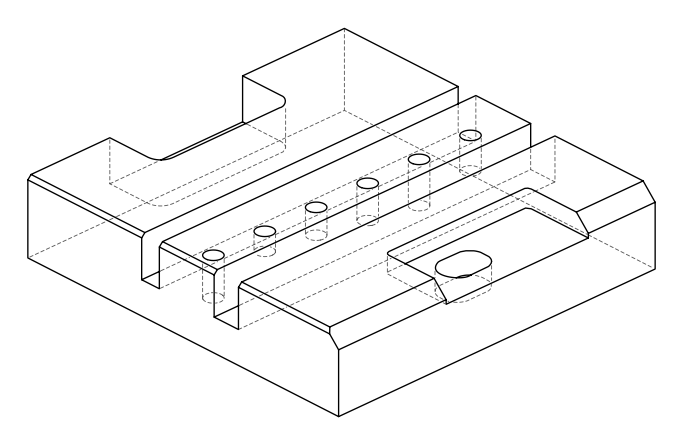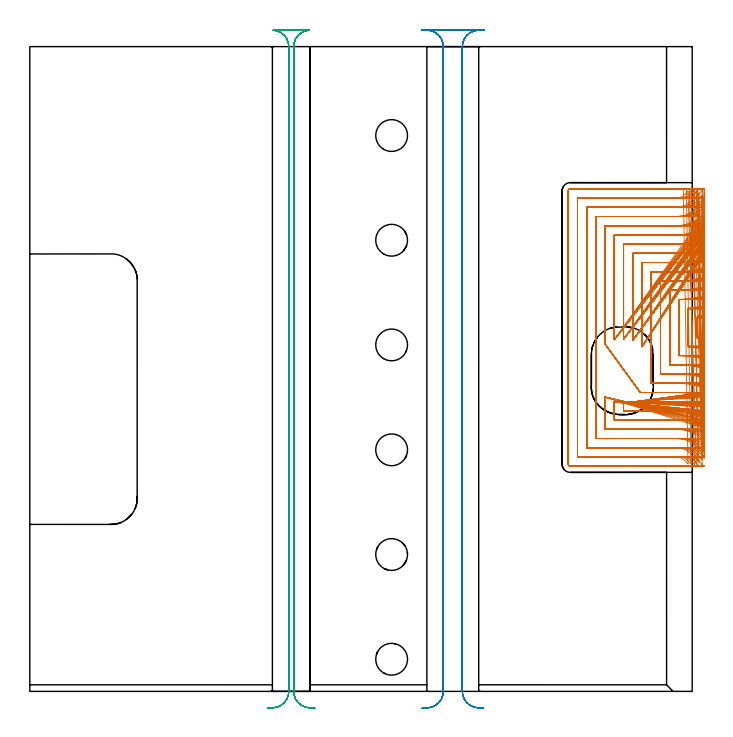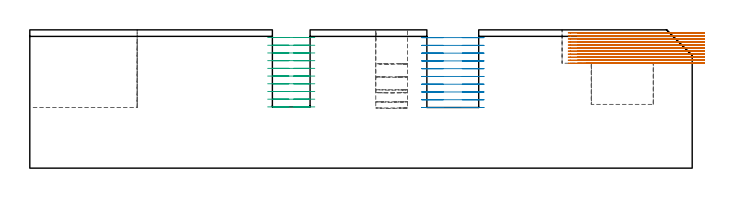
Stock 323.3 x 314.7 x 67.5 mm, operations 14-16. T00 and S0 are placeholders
(PLAN: 16 operations, 5 tool changes, 153.6 min)
(1 INDEXABLE_INSERT_DRILL_BLIND_HOLE_FROM_SOLID | STEP1POCKET | NXT0302_002 | 0.16 min | 7201 mm3)
(2 INDEXABLE_INSERT_DRILL_BLIND_HOLE_FROM_SOLID_1 | STEP1POCKET_1 | NXT0302_002 | 0.13 min | 5524 mm3)
(3 INDEXABLE_INSERT_DRILL_BLIND_HOLE_FROM_SOLID_2 | STEP1POCKET_2 | NXT0302_002 | 0.15 min | 6635 mm3)
(4 INDEXABLE_INSERT_DRILL_BLIND_HOLE_FROM_SOLID_3 | STEP1POCKET_3 | NXT0302_002 | 0.08 min | 3131 mm3)
(5 INDEXABLE_INSERT_DRILL_BLIND_HOLE_FROM_SOLID_4 | STEP1POCKET_4 | NXT0302_002 | 0.1 min | 4336 mm3)
(6 INDEXABLE_INSERT_DRILL_BLIND_HOLE_FROM_SOLID_5 | STEP1POCKET_5 | NXT0302_002 | 0.13 min | 5788 mm3)
(7 AREA_MILL | FG_CHAMFER_SURFACE | UGT0205_001 | 4.48 min | 8874 mm3)
(8 AREA_MILL_1 | FG_CHAMFER_SURFACE_1 | UGT0205_001 | 2.04 min | 620 mm3)
(9 AREA_MILL_2 | FG_CHAMFER_SURFACE_2 | UGT0205_001 | 1.05 min | 316 mm3)
(10 AREA_MILL_3 | FG_CHAMFER_SURFACE_3 | UGT0205_001 | 2.88 min | 5708 mm3)
(11 AREA_MILL_4 | FG_CHAMFER_SURFACE_4 | UGT0205_001 | 1.64 min | 487 mm3)
(12 MILL_RECTANGULAR_POCKET | POCKET_RECTANGULAR_STRAIGHT | UGT0201_094 | Follow Part, ap 5, ae 75% | 1.92 min | 41339 mm3)
(13 MILL_SLOT | SLOT_PARTIAL_RECTANGULAR | NXT0201_012 | Follow Part, ap 4, ae 75% | 24.55 min | 259536 mm3)
(14 MILL_SLOT_1 | SLOT_PARTIAL_RECTANGULAR_1 | UGT0201_014 | Follow Part, ap 1.5, ae 75% | 84.8 min | 126702 mm3)
(15 MILL_RECTANGULAR_SLOT | SLOT_RECTANGULAR | NXT0201_012 | Follow Part, ap 4, ae 75% | 15.28 min | 301751 mm3)
(16 MILL_RECTANGULAR_SLOT_1 | SLOT_RECTANGULAR_1 | NXT0201_012 | Follow Part, ap 4, ae 75% | 14.17 min | 217702 mm3)
(TOOL NXT0302_002 | Index. Insert Drill 15.5mm [880-D1550L20-05] | D15.5 PA176 FL78 Z2)
(TOOL UGT0205_001 | Chamfer Mill 20 x 3 x 45 deg. | D20 FL50 Z2)
(TOOL UGT0201_094 | End mill 20 mm | D20 FL38 Z4)
(TOOL NXT0201_012 | ENDMILL 16mm [2P460-1600-NA 1630] | D16 FL38 Z6)
(TOOL UGT0201_014 | End mill 6 mm | D6 FL24 Z4)
(OP 14 MILL_SLOT_1)
G17 G21 G94 G90
T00 M6
G54
G17 G0 G90 X329.259 Y183.646 S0 M3
G43 Z77.5 H0
Z66.018
G94 G1 X326.3 Y183.154 F250.
G2 X325.8 Y183.073 R63. F500.
G1 Y172.126
G2 X326.3 Y172.045 R63.
G1 X329.259 Y171.553 F250.
X329.253 Y188.251
X326.3 Y187.721
G2 X321.3 Y187.044 R58.5 F500.
G1 Y168.156
G2 X326.3 Y167.478 R58.5
G1 X329.253 Y166.948 F250.
X329.245 Y192.873
X326.3 Y192.299
G2 X316.8 Y191.306 R54. F500.
G1 Y163.893
G2 X326.3 Y162.9 R54.
G1 X329.244 Y162.326 F250.
X329.234 Y197.518
X326.3 Y196.891
G2 X315.963 Y195.8 R49.5 F500.
G1 X312.3
Y159.4
X315.957
G2 X326.3 Y158.307 R49.5
G1 X329.234 Y157.681 F250.
X329.22 Y202.192
X326.3 Y201.503
G2 X315.963 Y200.3 R45. F500.
G1 X307.8
Y154.9
X315.957
G2 X326.3 Y153.695 R45.
G1 X329.22 Y153.006 F250.
X329.201 Y206.907
X326.3 Y206.141
G2 X315.963 Y204.8 R40.5 F500.
G1 X303.3
Y150.4
X315.957
G2 X326.3 Y149.057 R40.5
G1 X329.201 Y148.291 F250.
X329.174 Y211.677
X326.3 Y210.816
G2 X315.963 Y209.3 R36. F500.
G1 X298.8
Y171.254
Y168.254 F250.
X329.134 Y216.529 F500.
X326.3 Y215.544 F250.
G2 X315.963 Y213.8 R31.5 F500.
G1 X294.3
Y174.331
Y171.331 F250.
X329.071 Y221.506 F500.
X326.3 Y220.357 F250.
G2 X315.963 Y218.3 R27. F500.
G1 X289.8
Y174.897
Y171.897 F250.
X328.965 Y226.693 F500.
X326.3 Y225.315 F250.
G2 X315.963 Y222.8 R22.5 F500.
G1 X285.3
Y174.671
Y171.671 F250.
X328.756 Y232.287 F500.
X326.3 Y230.564 F250.
G2 X315.963 Y227.3 R18. F500.
G1 X280.8
Y172.451
Y169.451 F250.
X297.957 Y145.9 F500.
X300.957 F250.
X315.957 F500.
G2 X326.3 Y144.382 R36.
G1 X329.174 Y143.52 F250.
X295.415 Y141.4 F500.
X298.415 F250.
X315.957 F500.
G2 X326.3 Y139.654 R31.5
G1 X329.134 Y138.669 F250.
X289.8 Y141.203 F500.
Y138.203 F250.
Y136.9 F500.
X315.957
G2 X326.3 Y134.841 R27.
G1 X329.071 Y133.691 F250.
X285.3 Y141.434 F500.
Y138.434 F250.
Y132.4 F500.
X315.957
G2 X326.3 Y129.882 R22.5
G1 X328.964 Y128.503 F250.
X280.8 Y143.647 F500.
Y140.647 F250.
Y127.9 F500.
X315.957
G2 X326.3 Y124.632 R18.
G1 X328.755 Y122.908 F250.
X328.23 Y238.914
X326.3 Y236.617
G2 X315.963 Y231.8 R13.5 F500.
G1 X276.3
Y123.4
X315.957
G2 X326.3 Y118.576 R13.5
G1 X328.228 Y116.278 F250.
X325.345 Y243.895 F500.
X323.985 Y241.221 F250.
G2 X315.963 Y236.3 R9. F500.
G1 X271.8
Y118.9
X315.957
G2 X323.98 Y113.978 R9.
G1 X325.34 Y111.304 F250.
X321.25 Y244.159 F500.
X319.097 Y242.07 F250.
G2 X315.963 Y240.8 R4.5 F500.
G1 X267.3
Y114.4
X315.957
G2 X319.094 Y113.126 R4.5
G1 X321.245 Y111.035 F250.
X318.963 Y245.3 F500.
X315.963 F250.
X263.8 F500.
G3 X262.8 Y244.3 R1.
G1 Y110.9
G3 X263.8 Y109.9 R1.
G1 X315.957
X318.957 F250.
G0 Z77.5
X329.27 Y183.348
Z64.536
G1 X326.3 Y182.926
G2 X325.8 Y182.857 R63. F500.
G1 Y172.343
G2 X326.3 Y172.274 R63.
G1 X329.27 Y171.852 F250.
X329.265 Y187.929
X326.3 Y187.475
G2 X321.3 Y186.927 R58.5 F500.
G1 Y168.272
G2 X326.3 Y167.725 R58.5
G1 X329.265 Y167.27 F250.
X329.259 Y192.524
X326.3 Y192.032
G2 X317.442 Y191.3 R54. F500.
G1 X316.8
Y163.9
X317.438
G2 X326.3 Y163.168 R54.
G1 X329.259 Y162.675 F250.
X329.252 Y197.136
X326.3 Y196.599
G2 X317.442 Y195.8 R49.5 F500.
G1 X312.3
Y159.4
X317.438
G2 X326.3 Y158.6 R49.5
G1 X329.252 Y158.063 F250.
X329.241 Y201.771
X326.3 Y201.181
G2 X317.442 Y200.3 R45. F500.
G1 X307.8
Y154.9
X317.438
G2 X326.3 Y154.019 R45.
G1 X329.241 Y153.428 F250.
X329.227 Y206.437
X326.3 Y205.781
G2 X317.442 Y204.8 R40.5 F500.
G1 X303.3
Y150.4
X317.438
G2 X326.3 Y149.419 R40.5
G1 X329.227 Y148.762 F250.
X329.208 Y211.145
X326.3 Y210.407
G2 X317.442 Y209.3 R36. F500.
G1 X298.8
Y171.254
Y168.254 F250.
X329.179 Y215.915 F500.
X326.3 Y215.071 F250.
G2 X317.442 Y213.8 R31.5 F500.
G1 X294.3
Y174.331
Y171.331 F250.
X329.134 Y220.779 F500.
X326.3 Y219.795 F250.
G2 X317.442 Y218.3 R27. F500.
G1 X289.8
Y174.897
Y171.897 F250.
X329.058 Y225.798 F500.
X326.3 Y224.617 F250.
G2 X317.442 Y222.8 R22.5 F500.
G1 X285.3
Y174.671
Y171.671 F250.
X328.912 Y231.107 F500.
X326.3 Y229.631 F250.
G2 X317.442 Y227.3 R18. F500.
G1 X280.8
Y172.451
Y169.451 F250.
X297.957 Y145.9 F500.
X300.957 F250.
X317.438 F500.
G2 X326.3 Y144.792 R36.
G1 X329.208 Y144.054 F250.
X295.415 Y141.4 F500.
X298.415 F250.
X317.438 F500.
G2 X326.3 Y140.128 R31.5
G1 X329.179 Y139.284 F250.
X289.8 Y141.203 F500.
Y138.203 F250.
Y136.9 F500.
X317.438
G2 X326.3 Y135.404 R27.
G1 X329.134 Y134.419 F250.
X285.3 Y141.434 F500.
Y138.434 F250.
Y132.4 F500.
X317.438
G2 X326.3 Y130.581 R22.5
G1 X329.057 Y129.4 F250.
X280.8 Y143.647 F500.
Y140.647 F250.
Y127.9 F500.
X317.438
G2 X326.3 Y125.567 R18.
G1 X328.911 Y124.09 F250.
X328.564 Y237.081
X326.3 Y235.113
G2 X317.442 Y231.8 R13.5 F500.
G1 X276.3
Y123.4
X317.438
G2 X326.3 Y120.084 R13.5
G1 X328.563 Y118.115 F250.
X326.701 Y243.237
X325.156 Y240.665
G2 X317.442 Y236.3 R9. F500.
G1 X271.8
Y118.9
X317.438
G2 X325.15 Y114.539 R9.
G1 X326.697 Y111.968 F250.
X322.73 Y244.165 F500.
X320.579 Y242.074 F250.
G2 X317.442 Y240.8 R4.5 F500.
G1 X267.3
Y114.4
X317.438
G2 X320.574 Y113.128 R4.5
G1 X322.725 Y111.037 F250.
X320.442 Y245.3 F500.
X317.442 F250.
X263.8 F500.
G3 X262.8 Y244.3 R1.
G1 Y110.9
G3 X263.8 Y109.9 R1.
G1 X317.438
X320.438 F250.
G0 Z77.5
X329.28 Y183.075
Z63.054
G1 X326.3 Y182.727
G2 X325.8 Y182.67 R63. F500.
G1 Y172.53
G2 X326.3 Y172.474 R63.
G1 X329.28 Y172.126 F250.
X329.276 Y187.635
X326.3 Y187.26
G2 X321.3 Y186.846 R58.5 F500.
G1 Y168.354
G2 X326.3 Y167.941 R58.5
G1 X329.276 Y167.566 F250.
X329.272 Y192.205
X326.3 Y191.798
G2 X318.98 Y191.3 R54. F500.
G1 X316.8
Y163.9
X318.986
G2 X326.3 Y163.402 R54.
G1 X329.272 Y162.996 F250.
X329.267 Y196.788
X326.3 Y196.344
G2 X318.98 Y195.8 R49.5 F500.
G1 X312.3
Y159.4
X318.986
G2 X326.3 Y158.857 R49.5
G1 X329.267 Y158.413 F250.
X329.26 Y201.387
X326.3 Y200.899
G2 X318.98 Y200.3 R45. F500.
G1 X307.8
Y154.9
X318.986
G2 X326.3 Y154.302 R45.
G1 X329.26 Y153.814 F250.
X329.251 Y206.009
X326.3 Y205.467
G2 X318.98 Y204.8 R40.5 F500.
G1 X303.3
Y150.4
X318.986
G2 X326.3 Y149.734 R40.5
G1 X329.251 Y149.192 F250.
X329.237 Y210.662
X326.3 Y210.052
G2 X318.98 Y209.3 R36. F500.
G1 X298.8
Y171.254
Y168.254 F250.
X329.218 Y215.359 F500.
X326.3 Y214.662 F250.
G2 X318.98 Y213.8 R31.5 F500.
G1 X294.3
Y174.331
Y171.331 F250.
X329.188 Y220.125 F500.
X326.3 Y219.311 F250.
G2 X318.98 Y218.3 R27. F500.
G1 X289.8
Y174.897
Y171.897 F250.
X329.137 Y225. F500.
X326.3 Y224.024 F250.
G2 X318.98 Y222.8 R22.5 F500.
G1 X285.3
Y174.671
Y171.671 F250.
X329.041 Y230.076 F500.
X326.3 Y228.856 F250.
G2 X318.98 Y227.3 R18. F500.
G1 X280.8
Y172.451
Y169.451 F250.
X297.957 Y145.9 F500.
X300.957 F250.
X318.986 F500.
G2 X326.3 Y145.149 R36.
G1 X329.237 Y144.54 F250.
X295.415 Y141.4 F500.
X298.415 F250.
X318.986 F500.
G2 X326.3 Y140.539 R31.5
G1 X329.218 Y139.843 F250.
X289.8 Y141.2 F500.
Y138.2 F250.
Y136.9 F500.
X318.986
G2 X326.3 Y135.89 R27.
G1 X329.188 Y135.078 F250.
X285.3 Y141.434 F500.
Y138.434 F250.
Y132.4 F500.
X318.986
G2 X326.3 Y131.178 R22.5
G1 X329.137 Y130.203 F250.
X280.8 Y143.646 F500.
Y140.646 F250.
Y127.9 F500.
X318.986
G2 X326.3 Y126.347 R18.
G1 X329.041 Y125.128 F250.
X328.821 Y235.584
X326.3 Y233.957
G2 X318.98 Y231.8 R13.5 F500.
G1 X276.3
Y123.4
X318.986
G2 X326.3 Y121.247 R13.5
G1 X328.822 Y119.622 F250.
X327.955 Y242.227
X326.136 Y239.842
G2 X318.98 Y236.3 R9. F500.
G1 X271.8
Y118.9
X318.986
G2 X326.137 Y115.364 R9.
G1 X327.959 Y112.981 F250.
X324.325 Y244.474 F500.
X322.299 Y242.261 F250.
G2 X318.98 Y240.8 R4.5 F500.
G1 X267.3
Y114.4
X318.986
G2 X322.305 Y112.939 R4.5
G1 X324.331 Y110.727 F250.
X321.98 Y245.3 F500.
X318.98 F250.
X263.8 F500.
G3 X262.8 Y244.3 R1.
G1 Y110.9
G3 X263.8 Y109.9 R1.
G1 X318.986
X321.986 F250.
G0 Z77.5
X329.288 Y182.813
Z61.573
G1 X326.3 Y182.548
G2 X325.8 Y182.505 R63. F500.
G1 Y172.695
G2 X326.3 Y172.652 R63.
G1 X329.288 Y172.387 F250.
X329.286 Y187.353
X326.3 Y187.067
G2 X321.3 Y186.803 R58.5 F500.
G1 Y168.397
G2 X326.3 Y168.133 R58.5
G1 X329.286 Y167.847 F250.
X329.284 Y191.899
X326.3 Y191.589
G2 X320.72 Y191.3 R54. F500.
G1 X316.8
Y163.9
X320.721
G2 X326.3 Y163.611 R54.
G1 X329.284 Y163.301 F250.
X329.281 Y196.454
X326.3 Y196.115
G2 X320.72 Y195.8 R49.5 F500.
G1 X312.3
Y159.4
X320.721
G2 X326.3 Y159.085 R49.5
G1 X329.281 Y158.746 F250.
X329.277 Y201.019
X326.3 Y200.647
G2 X320.72 Y200.3 R45. F500.
G1 X307.8
Y154.9
X320.721
G2 X326.3 Y154.553 R45.
G1 X329.277 Y154.181 F250.
X329.271 Y205.599
X326.3 Y205.186
G2 X320.72 Y204.8 R40.5 F500.
G1 X303.3
Y150.4
X320.721
G2 X326.3 Y150.014 R40.5
G1 X329.271 Y149.601 F250.
X329.264 Y210.2
X326.3 Y209.735
G2 X320.72 Y209.3 R36. F500.
G1 X298.8
Y171.254
Y168.254 F250.
X329.253 Y214.829 F500.
X326.3 Y214.298 F250.
G2 X320.72 Y213.8 R31.5 F500.
G1 X294.3
Y174.331
Y171.331 F250.
X329.235 Y219.503 F500.
X326.3 Y218.883 F250.
G2 X320.72 Y218.3 R27. F500.
G1 X289.8
Y174.897
Y171.897 F250.
X329.206 Y224.247 F500.
X326.3 Y223.503 F250.
G2 X320.72 Y222.8 R22.5 F500.
G1 X285.3
Y174.671
Y171.671 F250.
X329.152 Y229.117 F500.
X326.3 Y228.187 F250.
G2 X320.72 Y227.3 R18. F500.
G1 X280.8
Y172.451
Y169.451 F250.
X297.957 Y145.9 F500.
X300.957 F250.
X320.721 F500.
G2 X326.3 Y145.465 R36.
G1 X329.264 Y145. F250.
X295.414 Y141.4 F500.
X298.414 F250.
X320.721 F500.
G2 X326.3 Y140.902 R31.5
G1 X329.253 Y140.371 F250.
X289.8 Y141.2 F500.
Y138.2 F250.
Y136.9 F500.
X320.721
G2 X326.3 Y136.317 R27.
G1 X329.235 Y135.697 F250.
X285.3 Y141.434 F500.
Y138.434 F250.
Y132.4 F500.
X320.721
G2 X326.3 Y131.697 R22.5
G1 X329.206 Y130.953 F250.
X280.8 Y143.646 F500.
Y140.646 F250.
Y127.9 F500.
X320.721
G2 X326.3 Y127.014 R18.
G1 X329.152 Y126.084 F250.
X329.032 Y234.247
X326.3 Y233.007
G2 X320.72 Y231.8 R13.5 F500.
G1 X276.3
Y123.4
X320.721
G2 X326.3 Y122.193 R13.5
G1 X329.032 Y120.953 F250.
X328.654 Y240.098
X326.3 Y238.238
G2 X320.72 Y236.3 R9. F500.
G1 X271.8
Y118.9
X320.721
G2 X326.3 Y116.962 R9.
G1 X328.654 Y115.102 F250.
X326.116 Y245.67 F500.
X324.627 Y243.066 F250.
G2 X320.72 Y240.8 R4.5 F500.
G1 X267.3
Y114.4
X320.721
G2 X324.621 Y112.145 R4.5
G1 X326.118 Y109.544 F250.
X323.72 Y245.3 F500.
X320.72 F250.
X263.8 F500.
G3 X262.8 Y244.3 R1.
G1 Y110.9
G3 X263.8 Y109.9 R1.
G1 X320.721
X323.721 F250.
G0 Z77.5
X329.296 Y182.558
Z60.091
G1 X326.3 Y182.394
G2 X325.8 Y182.369 R63. F500.
G1 Y172.831
G2 X326.3 Y172.805 R63.
G1 X329.296 Y172.641 F250.
X329.295 Y187.078
X326.3 Y186.902
G2 X322.854 Y186.8 R58.5 F500.
G1 X321.3
Y168.4
X322.85
G2 X326.3 Y168.298 R58.5
G1 X329.295 Y168.121 F250.
X329.294 Y191.602
X326.3 Y191.41
G2 X322.854 Y191.3 R54. F500.
G1 X316.8
Y163.9
X322.85
G2 X326.3 Y163.79 R54.
G1 X329.294 Y163.598 F250.
X329.293 Y196.129
X326.3 Y195.92
G2 X322.854 Y195.8 R49.5 F500.
G1 X312.3
Y159.4
X322.85
G2 X326.3 Y159.28 R49.5
G1 X329.293 Y159.071 F250.
X329.291 Y200.662
X326.3 Y200.432
G2 X322.854 Y200.3 R45. F500.
G1 X307.8
Y154.9
X322.85
G2 X326.3 Y154.768 R45.
G1 X329.291 Y154.538 F250.
X329.289 Y205.202
X326.3 Y204.947
G2 X322.854 Y204.8 R40.5 F500.
G1 X303.3
Y150.4
X322.85
G2 X326.3 Y150.253 R40.5
G1 X329.289 Y149.997 F250.
X329.286 Y209.753
X326.3 Y209.465
G2 X322.854 Y209.3 R36. F500.
G1 X298.8
Y171.254
Y168.254 F250.
X329.282 Y214.317 F500.
X326.3 Y213.989 F250.
G2 X322.854 Y213.8 R31.5 F500.
G1 X294.3
Y174.331
Y171.331 F250.
X329.275 Y218.904 F500.
X326.3 Y218.521 F250.
G2 X322.854 Y218.3 R27. F500.
G1 X289.8
Y174.897
Y171.897 F250.
X329.265 Y223.525 F500.
X326.3 Y223.066 F250.
G2 X322.854 Y222.8 R22.5 F500.
G1 X285.3
Y174.671
Y171.671 F250.
X329.245 Y228.207 F500.
X326.3 Y227.633 F250.
G2 X322.854 Y227.3 R18. F500.
G1 X280.8
Y172.451
Y169.451 F250.
X297.957 Y145.9 F500.
X300.957 F250.
X322.85 F500.
G2 X326.3 Y145.734 R36.
G1 X329.286 Y145.447 F250.
X295.414 Y141.4 F500.
X298.414 F250.
X322.85 F500.
G2 X326.3 Y141.21 R31.5
G1 X329.282 Y140.882 F250.
X289.8 Y141.203 F500.
Y138.203 F250.
Y136.9 F500.
X322.85
G2 X326.3 Y136.679 R27.
G1 X329.275 Y136.295 F250.
X285.3 Y141.434 F500.
Y138.434 F250.
Y132.4 F500.
X322.85
G2 X326.3 Y132.134 R22.5
G1 X329.265 Y131.674 F250.
X280.8 Y143.647 F500.
Y140.647 F250.
Y127.9 F500.
X322.85
G2 X326.3 Y127.566 R18.
G1 X329.244 Y126.991 F250.
X329.201 Y233.013
X326.3 Y232.247
G2 X322.854 Y231.8 R13.5 F500.
G1 X276.3
Y123.4
X322.85
G2 X326.3 Y122.952 R13.5
G1 X329.2 Y122.185 F250.
X329.071 Y238.135
X326.3 Y236.986
G2 X322.854 Y236.3 R9. F500.
G1 X271.8
Y118.9
X322.85
G2 X326.3 Y118.212 R9.
G1 X329.071 Y117.062 F250.
X328.221 Y244.636
X326.263 Y242.363
G2 X322.854 Y240.8 R4.5 F500.
G1 X267.3
Y114.4
X322.85
G2 X326.26 Y112.837 R4.5
G1 X328.217 Y110.563 F250.
X325.854 Y245.3 F500.
X322.854 F250.
X263.8 F500.
G3 X262.8 Y244.3 R1.
G1 Y110.9
G3 X263.8 Y109.9 R1.
G1 X322.85
X325.85 F250.
G0 Z77.5
X329.3 Y182.336
Z58.609
G1 X326.3 Y182.304
G2 X325.8 Y182.3 R63. F500.
G1 Y172.9
G2 X326.3 Y172.896 R63.
G1 X329.3 Y172.864 F250.
Y186.838
X326.3 Y186.804
G2 X325.626 Y186.8 R58.5 F500.
G1 X321.3
Y168.4
X325.618
G2 X326.3 Y168.396 R58.5
G1 X329.3 Y168.361 F250.
Y191.342
X326.3 Y191.304
G2 X325.626 Y191.3 R54. F500.
G1 X316.8
Y163.9
X325.618
G2 X326.3 Y163.896 R54.
G1 X329.3 Y163.858 F250.
Y195.845
X326.3 Y195.805
G2 X325.626 Y195.8 R49.5 F500.
G1 X312.3
Y159.4
X325.618
G2 X326.3 Y159.395 R49.5
G1 X329.3 Y159.354 F250.
Y200.35
X326.3 Y200.305
G2 X325.626 Y200.3 R45. F500.
G1 X307.8
Y154.9
X325.618
G2 X326.3 Y154.895 R45.
G1 X329.3 Y154.849 F250.
Y204.856
X326.3 Y204.806
G2 X325.626 Y204.8 R40.5 F500.
G1 X303.3
Y150.4
X325.618
G2 X326.3 Y150.394 R40.5
G1 X329.3 Y150.344 F250.
X329.299 Y209.363
X326.3 Y209.306
G2 X325.626 Y209.3 R36. F500.
G1 X298.8
Y171.254
Y168.254 F250.
X329.299 Y213.871 F500.
X326.3 Y213.807 F250.
G2 X325.626 Y213.8 R31.5 F500.
G1 X294.3
Y174.331
Y171.331 F250.
X329.299 Y218.383 F500.
X326.3 Y218.308 F250.
G2 X325.626 Y218.3 R27. F500.
G1 X289.8
Y174.897
Y171.897 F250.
X329.299 Y222.9 F500.
X326.3 Y222.81 F250.
G2 X325.626 Y222.8 R22.5 F500.
G1 X285.3
Y174.671
Y171.671 F250.
X329.298 Y227.425 F500.
X326.3 Y227.313 F250.
G2 X325.626 Y227.3 R18. F500.
G1 X280.8
Y172.451
Y169.451 F250.
X297.957 Y145.9 F500.
X300.957 F250.
X325.618 F500.
G2 X326.3 Y145.894 R36.
G1 X329.299 Y145.837 F250.
X295.415 Y141.4 F500.
X298.415 F250.
X325.618 F500.
G2 X326.3 Y141.393 R31.5
G1 X329.299 Y141.328 F250.
X289.8 Y141.203 F500.
Y138.203 F250.
Y136.9 F500.
X325.618
G2 X326.3 Y136.891 R27.
G1 X329.299 Y136.816 F250.
X285.3 Y141.434 F500.
Y138.434 F250.
Y132.4 F500.
X325.618
G2 X326.3 Y132.39 R22.5
G1 X329.299 Y132.299 F250.
X280.8 Y143.647 F500.
Y140.647 F250.
Y127.9 F500.
X325.618
G2 X326.3 Y127.887 R18.
G1 X329.298 Y127.773 F250.
X329.296 Y231.967
X326.3 Y231.817
G2 X325.626 Y231.8 R13.5 F500.
G1 X276.3
Y123.4
X325.618
G2 X326.3 Y123.383 R13.5
G1 X329.296 Y123.231 F250.
X329.292 Y236.55
X326.3 Y236.325
G2 X325.626 Y236.3 R9. F500.
G1 X271.8
Y118.9
X325.618
G2 X326.3 Y118.874 R9.
G1 X329.291 Y118.647 F250.
X329.266 Y241.3
X326.3 Y240.851
G2 X325.626 Y240.8 R4.5 F500.
G1 X267.3
Y114.4
X325.618
G2 X326.3 Y114.348 R4.5
G1 X329.265 Y113.893 F250.
X328.626 Y245.3
X325.626
X263.8 F500.
G3 X262.8 Y244.3 R1.
G1 Y110.9
G3 X263.8 Y109.9 R1.
G1 X325.618
X328.618 F250.
G0 X329.3 Y182.299 Z57.127
G1 X326.3 Y182.298
G2 X325.8 Y182.3 R63. F500.
G1 Y172.9
G2 X326.3 Y172.902 R63.
G1 X329.3 Y172.901 F250.
Y186.801
X326.3 Y186.8
X321.3 F500.
Y168.4
X326.3
X329.3 Y168.399 F250.
Y191.301
X326.3 Y191.3
X316.8 F500.
Y163.9
X326.3
X329.3 Y163.899 F250.
Y195.801
X326.3 Y195.8
X312.3 F500.
Y159.4
X326.3
X329.3 Y159.399 F250.
Y200.301
X326.3 Y200.3
X307.8 F500.
Y154.9
X326.3
X329.3 Y154.899 F250.
Y204.802
X326.3 Y204.8
X303.3 F500.
Y150.4
X326.3
X329.3 Y150.399 F250.
Y209.302
X326.3 Y209.3
X298.8 F500.
Y171.254
Y168.254 F250.
X329.3 Y213.802 F500.
X326.3 Y213.8 F250.
X294.3 F500.
Y174.331
Y171.331 F250.
X329.3 Y218.302 F500.
X326.3 Y218.3 F250.
X289.8 F500.
Y174.897
Y171.897 F250.
X329.3 Y222.803 F500.
X326.3 Y222.8 F250.
X285.3 F500.
Y174.671
Y171.671 F250.
X329.3 Y227.303 F500.
X326.3 Y227.3 F250.
X280.8 F500.
Y172.451
Y169.451 F250.
X297.957 Y145.9 F500.
X300.957 F250.
X326.3 F500.
X329.3 Y145.899 F250.
X295.415 Y141.4 F500.
X298.415 F250.
X326.3 F500.
X329.3 Y141.398 F250.
X289.8 Y141.203 F500.
Y138.203 F250.
Y136.9 F500.
X326.3
X329.3 Y136.898 F250.
X285.3 Y141.434 F500.
Y138.434 F250.
Y132.4 F500.
X326.3
X329.3 Y132.398 F250.
X280.8 Y143.647 F500.
Y140.647 F250.
Y127.9 F500.
X326.3
X329.3 Y127.897 F250.
Y231.805
X326.3 Y231.8
X276.3 F500.
Y123.4
X326.3
X329.3 Y123.396 F250.
Y236.307
X326.3 Y236.3
X271.8 F500.
Y118.9
X326.3
X329.3 Y118.894 F250.
Y240.814
X326.3 Y240.8
X267.3 F500.
Y114.4
X326.3
X329.3 Y114.389 F250.
X329.279 Y245.3
X326.279
X263.8 F500.
G3 X262.8 Y244.3 R1.
G1 Y110.9
G3 X263.8 Y109.9 R1.
G1 X326.283
X329.283 F250.
G0 X329.3 Y182.298 Z55.645
G1 X326.3
G2 X325.8 Y182.3 R63. F500.
G1 Y172.9
G2 X326.3 Y172.902 R63.
G1 X329.3 F250.
Y186.8
X326.3
X321.3 F500.
Y168.4
X326.3
X329.3 F250.
Y191.3
X326.3
X316.8 F500.
Y163.9
X326.3
X329.3 F250.
Y195.8
X326.3
X312.3 F500.
Y159.4
X326.3
X329.3 F250.
Y200.3
X326.3
X307.8 F500.
Y154.9
X326.3
X329.3 F250.
Y204.8
X326.3
X303.3 F500.
Y150.4
X326.3
X329.3 F250.
Y209.3
X326.3
X298.8 F500.
Y171.254
Y168.254 F250.
X329.3 Y213.8 F500.
X326.3 F250.
X294.3 F500.
Y174.331
Y171.331 F250.
X329.3 Y218.3 F500.
X326.3 F250.
X289.8 F500.
Y174.897
Y171.897 F250.
X329.3 Y222.8 F500.
X326.3 F250.
X285.3 F500.
Y174.671
Y171.671 F250.
X329.3 Y227.3 F500.
X326.3 F250.
X280.8 F500.
Y172.451
Y169.451 F250.
X297.957 Y145.9 F500.
X300.957 F250.
X326.3 F500.
X329.3 F250.
X295.415 Y141.4 F500.
X298.415 F250.
X326.3 F500.
X329.3 F250.
X289.8 Y141.203 F500.
Y138.203 F250.
Y136.9 F500.
X326.3
X329.3 F250.
X285.3 Y141.434 F500.
Y138.434 F250.
Y132.4 F500.
X326.3
X329.3 F250.
X280.8 Y143.646 F500.
Y140.646 F250.
Y127.9 F500.
X326.3
X329.3 F250.
Y231.8
X326.3
X276.3 F500.
Y123.4
X326.3
X329.3 F250.
Y236.3
X326.3
X271.8 F500.
Y118.9
X326.3
X329.3 F250.
Y240.801
X326.3 Y240.8
X267.3 F500.
Y114.4
X326.3
X329.3 F250.
X329.299 Y245.3
X326.299
X263.8 F500.
G3 X262.8 Y244.3 R1.
G1 Y110.9
G3 X263.8 Y109.9 R1.
G1 X326.3
X329.3 F250.
G0 Y182.298 Z54.164
G1 X326.3
G2 X325.8 Y182.3 R63. F500.
G1 Y172.9
G2 X326.3 Y172.902 R63.
G1 X329.3 F250.
Y186.8
X326.3
X321.3 F500.
Y168.4
X326.3
X329.3 F250.
Y191.3
X326.3
X316.8 F500.
Y163.9
X326.3
X329.3 F250.
Y195.8
X326.3
X312.3 F500.
Y159.4
X326.3
X329.3 F250.
Y200.3
X326.3
X307.8 F500.
Y154.9
X326.3
X329.3 F250.
Y204.8
X326.3
X303.3 F500.
Y150.4
X326.3
X329.3 F250.
Y209.3
X326.3
X298.8 F500.
Y171.253
Y168.253 F250.
X329.3 Y213.8 F500.
X326.3 F250.
X294.3 F500.
Y174.331
Y171.331 F250.
X329.3 Y218.3 F500.
X326.3 F250.
X289.8 F500.
Y174.897
Y171.897 F250.
X329.3 Y222.8 F500.
X326.3 F250.
X285.3 F500.
Y174.671
Y171.671 F250.
X329.3 Y227.3 F500.
X326.3 F250.
X280.8 F500.
Y172.451
Y169.451 F250.
X297.957 Y145.9 F500.
X300.957 F250.
X326.3 F500.
X329.3 F250.
X295.415 Y141.4 F500.
X298.415 F250.
X326.3 F500.
X329.3 F250.
X289.8 Y141.2 F500.
Y138.2 F250.
Y136.9 F500.
X326.3
X329.3 F250.
X285.3 Y141.434 F500.
Y138.434 F250.
Y132.4 F500.
X326.3
X329.3 F250.
X280.8 Y143.646 F500.
Y140.646 F250.
Y127.9 F500.
X326.3
X329.3 F250.
Y231.8
X326.3
X276.3 F500.
Y123.4
X326.3
X329.3 F250.
Y236.3
X326.3
X271.8 F500.
Y118.9
X326.3
X329.3 F250.
Y240.8
X326.3
X267.3 F500.
Y114.4
X326.3
X329.3 F250.
Y245.3
X326.3
X263.8 F500.
G3 X262.8 Y244.3 R1.
G1 Y110.9
G3 X263.8 Y109.9 R1.
G1 X326.3
X329.3 F250.
G0 Y182.298 Z52.682
G1 X326.3
G2 X325.8 Y182.3 R63. F500.
G1 Y172.9
G2 X326.3 Y172.902 R63.
G1 X329.3 F250.
Y186.8
X326.3
X321.3 F500.
Y168.4
X326.3
X329.3 F250.
Y191.3
X326.3
X316.8 F500.
Y163.9
X326.3
X329.3 F250.
Y195.8
X326.3
X312.3 F500.
Y159.4
X326.3
X329.3 F250.
Y200.3
X326.3
X307.8 F500.
Y154.9
X326.3
X329.3 F250.
Y204.8
X326.3
X303.3 F500.
Y150.4
X326.3
X329.3 F250.
Y209.3
X326.3
X298.8 F500.
Y171.253
Y168.253 F250.
X329.3 Y213.8 F500.
X326.3 F250.
X294.3 F500.
Y174.331
Y171.331 F250.
X329.3 Y218.3 F500.
X326.3 F250.
X289.8 F500.
Y174.897
Y171.897 F250.
X329.3 Y222.8 F500.
X326.3 F250.
X285.3 F500.
Y174.671
Y171.671 F250.
X329.3 Y227.3 F500.
X326.3 F250.
X280.8 F500.
Y172.45
Y169.45 F250.
X297.957 Y145.9 F500.
X300.957 F250.
X326.3 F500.
X329.3 F250.
X295.415 Y141.4 F500.
X298.415 F250.
X326.3 F500.
X329.3 F250.
X289.8 Y141.2 F500.
Y138.2 F250.
Y136.9 F500.
X326.3
X329.3 F250.
X285.3 Y141.434 F500.
Y138.434 F250.
Y132.4 F500.
X326.3
X329.3 F250.
X280.8 Y143.646 F500.
Y140.646 F250.
Y127.9 F500.
X326.3
X329.3 F250.
Y231.8
X326.3
X276.3 F500.
Y123.4
X326.3
X329.3 F250.
Y236.3
X326.3
X271.8 F500.
Y118.9
X326.3
X329.3 F250.
Y240.8
X326.3
X267.3 F500.
Y114.4
X326.3
X329.3 F250.
Y245.3
X326.3
X263.8 F500.
G3 X262.8 Y244.3 R1.
G1 Y110.9
G3 X263.8 Y109.9 R1.
G1 X326.3
X329.3 F250.
G0 Y182.298 Z51.2
G1 X326.3
G2 X325.8 Y182.3 R63. F500.
G1 Y172.9
G2 X326.3 Y172.902 R63.
G1 X329.3 F250.
Y186.8
X326.3
X321.3 F500.
Y168.4
X326.3
X329.3 F250.
Y191.3
X326.3
X316.8 F500.
Y163.9
X326.3
X329.3 F250.
Y195.8
X326.3
X312.3 F500.
Y159.4
X326.3
X329.3 F250.
Y200.3
X326.3
X307.8 F500.
Y154.9
X326.3
X329.3 F250.
Y204.8
X326.3
X303.3 F500.
Y150.4
X326.3
X329.3 F250.
Y209.3
X326.3
X298.8 F500.
Y171.254
Y168.254 F250.
X329.3 Y213.8 F500.
X326.3 F250.
X294.3 F500.
Y174.331
Y171.331 F250.
X329.3 Y218.3 F500.
X326.3 F250.
X289.8 F500.
Y174.897
Y171.897 F250.
X329.3 Y222.8 F500.
X326.3 F250.
X285.3 F500.
Y174.671
Y171.671 F250.
X329.3 Y227.3 F500.
X326.3 F250.
X280.8 F500.
Y172.45
Y169.45 F250.
X297.957 Y145.9 F500.
X300.957 F250.
X326.3 F500.
X329.3 F250.
X295.414 Y141.4 F500.
X298.414 F250.
X326.3 F500.
X329.3 F250.
X289.8 Y141.2 F500.
Y138.2 F250.
Y136.9 F500.
X326.3
X329.3 F250.
X285.3 Y141.434 F500.
Y138.434 F250.
Y132.4 F500.
X326.3
X329.3 F250.
X280.8 Y143.646 F500.
Y140.646 F250.
Y127.9 F500.
X326.3
X329.3 F250.
Y231.8
X326.3
X276.3 F500.
Y123.4
X326.3
X329.3 F250.
Y236.3
X326.3
X271.8 F500.
Y118.9
X326.3
X329.3 F250.
Y240.8
X326.3
X267.3 F500.
Y114.4
X326.3
X329.3 F250.
Y245.3
X326.3
X263.8 F500.
G3 X262.8 Y244.3 R1.
G1 Y110.9
G3 X263.8 Y109.9 R1.
G1 X326.3
X329.3 F250.
G0 Z77.5
M5
M2
(OP 15 MILL_RECTANGULAR_SLOT)
G17 G21 G94 G90
T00 M6
G54
G17 G0 G90 X221.397 Y-8.23 S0 M3
G43 Z77.5 H1
Z63.71
G94 G1 X218.408 Y-7.97 F250.
G2 X211.1 Y0. R8. F500.
G1 Y314.7
G2 X218.7 Y322.69 R8.
G1 X221.696 Y322.84 F250.
X191.204
X194.2 Y322.69
G2 X201.8 Y314.7 R8. F500.
G1 Y0.
G2 X194.492 Y-7.97 R8.
G1 X191.503 Y-8.23 F250.
G0 X221.397 Z59.92
G1 X218.408 Y-7.97
G2 X211.1 Y0. R8. F500.
G1 Y314.7
G2 X218.7 Y322.69 R8.
G1 X221.696 Y322.84 F250.
X191.204
X194.2 Y322.69
G2 X201.8 Y314.7 R8. F500.
G1 Y0.
G2 X194.492 Y-7.97 R8.
G1 X191.503 Y-8.23 F250.
G0 X221.397 Z56.13
G1 X218.408 Y-7.97
G2 X211.1 Y0. R8. F500.
G1 Y314.7
G2 X218.7 Y322.69 R8.
G1 X221.696 Y322.84 F250.
X191.204
X194.2 Y322.69
G2 X201.8 Y314.7 R8. F500.
G1 Y0.
G2 X194.492 Y-7.97 R8.
G1 X191.503 Y-8.23 F250.
G0 X221.397 Z52.34
G1 X218.408 Y-7.97
G2 X211.1 Y0. R8. F500.
G1 Y314.7
G2 X218.7 Y322.69 R8.
G1 X221.696 Y322.84 F250.
X191.204
X194.2 Y322.69
G2 X201.8 Y314.7 R8. F500.
G1 Y0.
G2 X194.492 Y-7.97 R8.
G1 X191.503 Y-8.23 F250.
G0 X221.397 Z48.55
G1 X218.408 Y-7.97
G2 X211.1 Y0. R8. F500.
G1 Y314.7
G2 X218.7 Y322.69 R8.
G1 X221.696 Y322.84 F250.
X191.204
X194.2 Y322.69
G2 X201.8 Y314.7 R8. F500.
G1 Y0.
G2 X194.492 Y-7.97 R8.
G1 X191.503 Y-8.23 F250.
G0 X221.397 Z44.76
G1 X218.408 Y-7.97
G2 X211.1 Y0. R8. F500.
G1 Y314.7
G2 X218.7 Y322.69 R8.
G1 X221.696 Y322.84 F250.
X191.204
X194.2 Y322.69
G2 X201.8 Y314.7 R8. F500.
G1 Y0.
G2 X194.492 Y-7.97 R8.
G1 X191.503 Y-8.23 F250.
G0 X221.397 Z40.97
G1 X218.408 Y-7.97
G2 X211.1 Y0. R8. F500.
G1 Y314.7
G2 X218.7 Y322.69 R8.
G1 X221.696 Y322.84 F250.
X191.204
X194.2 Y322.69
G2 X201.8 Y314.7 R8. F500.
G1 Y0.
G2 X194.492 Y-7.97 R8.
G1 X191.503 Y-8.23 F250.
G0 X221.397 Z37.18
G1 X218.408 Y-7.97
G2 X211.1 Y0. R8. F500.
G1 Y314.7
G2 X218.7 Y322.69 R8.
G1 X221.696 Y322.84 F250.
X191.204
X194.2 Y322.69
G2 X201.8 Y314.7 R8. F500.
G1 Y0.
G2 X194.492 Y-7.97 R8.
G1 X191.503 Y-8.23 F250.
G0 X221.397 Z33.39
G1 X218.408 Y-7.97
G2 X211.1 Y0. R8. F500.
G1 Y314.7
G2 X218.7 Y322.69 R8.
G1 X221.696 Y322.84 F250.
X191.204
X194.2 Y322.69
G2 X201.8 Y314.7 R8. F500.
G1 Y0.
G2 X194.492 Y-7.97 R8.
G1 X191.503 Y-8.23 F250.
G0 X221.397 Z29.6
G1 X218.408 Y-7.97
G2 X211.1 Y0. R8. F500.
G1 Y314.7
G2 X218.7 Y322.69 R8.
G1 X221.696 Y322.84 F250.
X191.204
X194.2 Y322.69
G2 X201.8 Y314.7 R8. F500.
G1 Y0.
G2 X194.492 Y-7.97 R8.
G1 X191.503 Y-8.23 F250.
G0 Z77.5
M5
M2
(OP 16 MILL_RECTANGULAR_SLOT_1)
G17 G21 G94 G90
T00 M6
G54
G17 G0 G90 X139.097 Y-8.23 S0 M3
G43 Z77.5 H1
Z63.74
G94 G1 X136.108 Y-7.97 F250.
G2 X128.8 Y0. R8. F500.
G1 Y314.7
G2 X136.4 Y322.69 R8.
G1 Y322.7
X118.8
Y322.69
G2 X126.4 Y314.7 R8.
G1 Y0.
G2 X119.092 Y-7.97 R8.
G1 X116.103 Y-8.23 F250.
G0 X139.097 Z59.98
G1 X136.108 Y-7.97
G2 X128.8 Y0. R8. F500.
G1 Y314.7
G2 X136.4 Y322.69 R8.
G1 Y322.7
X118.8
Y322.69
G2 X126.4 Y314.7 R8.
G1 Y0.
G2 X119.092 Y-7.97 R8.
G1 X116.103 Y-8.23 F250.
G0 X139.097 Z56.22
G1 X136.108 Y-7.97
G2 X128.8 Y0. R8. F500.
G1 Y314.7
G2 X136.4 Y322.69 R8.
G1 Y322.7
X118.8
Y322.69
G2 X126.4 Y314.7 R8.
G1 Y0.
G2 X119.092 Y-7.97 R8.
G1 X116.103 Y-8.23 F250.
G0 X139.097 Z52.46
G1 X136.108 Y-7.97
G2 X128.8 Y0. R8. F500.
G1 Y314.7
G2 X136.4 Y322.69 R8.
G1 Y322.7
X118.8
Y322.69
G2 X126.4 Y314.7 R8.
G1 Y0.
G2 X119.092 Y-7.97 R8.
G1 X116.103 Y-8.23 F250.
G0 X139.097 Z48.7
G1 X136.108 Y-7.97
G2 X128.8 Y0. R8. F500.
G1 Y314.7
G2 X136.4 Y322.69 R8.
G1 X118.8
G2 X126.4 Y314.7 R8.
G1 Y0.
G2 X119.092 Y-7.97 R8.
G1 X116.103 Y-8.23 F250.
G0 X139.097 Z44.94
G1 X136.108 Y-7.97
G2 X128.8 Y0. R8. F500.
G1 Y314.7
G2 X136.4 Y322.69 R8.
G1 X118.8
G2 X126.4 Y314.7 R8.
G1 Y0.
G2 X119.092 Y-7.97 R8.
G1 X116.103 Y-8.23 F250.
G0 X139.097 Z41.18
G1 X136.108 Y-7.97
G2 X128.8 Y0. R8. F500.
G1 Y314.7
G2 X136.4 Y322.69 R8.
G1 X118.8
G2 X126.4 Y314.7 R8.
G1 Y0.
G2 X119.092 Y-7.97 R8.
G1 X116.103 Y-8.23 F250.
G0 X139.097 Z37.42
G1 X136.108 Y-7.97
G2 X128.8 Y0. R8. F500.
G1 Y314.7
G2 X136.4 Y322.69 R8.
G1 X118.8
G2 X126.4 Y314.7 R8.
G1 Y0.
G2 X119.092 Y-7.97 R8.
G1 X116.103 Y-8.23 F250.
G0 X139.097 Z33.66
G1 X136.108 Y-7.97
G2 X128.8 Y0. R8. F500.
G1 Y314.7
G2 X136.4 Y322.69 R8.
G1 X118.8
G2 X126.4 Y314.7 R8.
G1 Y0.
G2 X119.092 Y-7.97 R8.
G1 X116.103 Y-8.23 F250.
G0 X139.097 Z29.9
G1 X136.108 Y-7.97
G2 X128.8 Y0. R8. F500.
G1 Y314.7
G2 X136.4 Y322.69 R8.
G1 X118.8
G2 X126.4 Y314.7 R8.
G1 Y0.
G2 X119.092 Y-7.97 R8.
G1 X116.103 Y-8.23 F250.
G0 Z77.5
M5
M2
